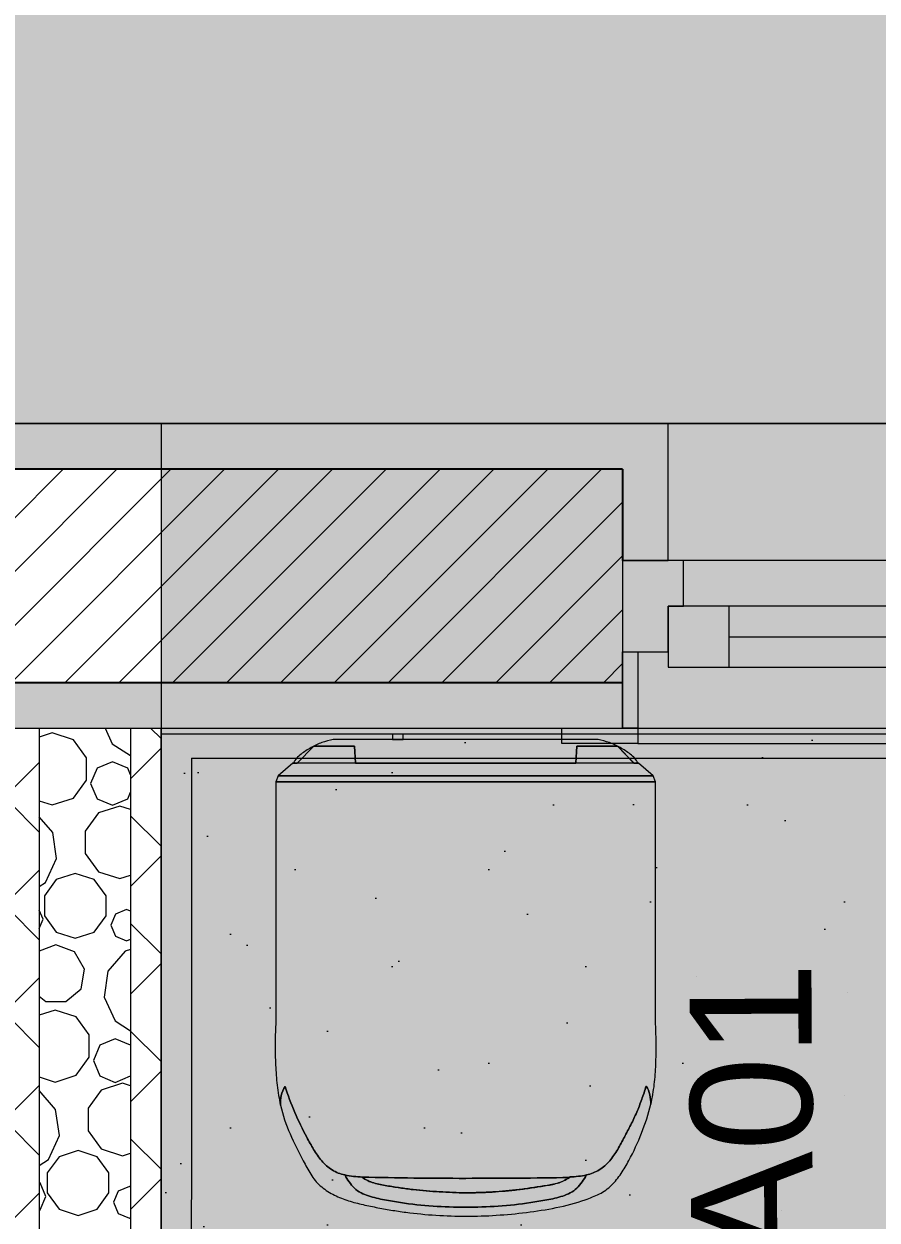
# Model space of a CAD drawing. Header units: metres. Extents: x -77 to 21.6, y -70.6 to -27.7.
# Drawn here: x -58.854 to -58.294, y -33.123 to -32.337 of the extents above; entities that cross this region are included whole.
import ezdxf

# ---------------------------------------------------------------- set-up
doc = ezdxf.new("R2010")
doc.units = ezdxf.units.M
doc.header["$MEASUREMENT"] = 0
doc.linetypes.add('Dashed', pattern=[0.07, 0.045, -0.025])
for name, color, linetype, lineweight, true_color in [('EQUIPAMENTOS.ARQ_Caneta_No__13', 7, 'Continuous', 0, 0xaaaaaa), ('Janelas Archicad_Caneta_No__9', 7, 'Continuous', 5, 0x020202), ('LAJES.EST_Caneta_No__18', 7, 'Continuous', 0, 0xdfdfdf), ('LAJES.EST_Caneta_No__254', 7, 'Continuous', 0, 0xd1c9ad), ('LOUCAS-METAIS.ARQ_Caneta_No__13', 7, 'Continuous', 0, 0xaaaaaa), ('LOUCAS-METAIS.ARQ_Caneta_No__16', 7, 'Continuous', 0, 0xc9c9c9), ('ZONA_Caneta_No__56', 7, 'Continuous', 0, 0xffe495)]:
    doc.layers.add(name, color=color, linetype=linetype, lineweight=lineweight, true_color=true_color)
for name, color, linetype in [('Janelas Archicad', 7, 'Continuous'), ('NOTAS BANCADAS', 7, 'Continuous'), ('PAREDE CONSTRUIR', 7, 'Continuous')]:
    doc.layers.add(name, color=color, linetype=linetype)
for name, color, linetype, lineweight in [('Janelas Archicad_Caneta_No__10', 7, 'Continuous', 5), ('Janelas Archicad_Caneta_No__241', 7, 'Continuous', 13), ('LAJES.EST_Caneta_No__241', 7, 'Continuous', 13), ('NOTAS BANCADAS_Caneta_No__99', 7, 'Continuous', 20), ('PAREDE CONSTRUIR_Caneta_No__241', 7, 'Continuous', 13), ('PAREDE CONSTRUIR_Caneta_No__3', 7, 'Continuous', 25), ('PAREDE CONSTRUIR_Caneta_No__83', 84, 'Continuous', 0), ('PAREDE CONSTRUIR_Caneta_No__96', 252, 'Continuous', 0)]:
    doc.layers.add(name, color=color, linetype=linetype, lineweight=lineweight)
doc.styles.add('GENERATED_STYLE_1', font='arial.ttf')
pattern_1 = [(45, (0, 0), (-0.03535534, 0.03535534), []), (135, (0, 0), (0.03535534, 0.03535534), [])]
pattern_2 = [(45, (0, 0.2), (-0.06363961, 0.06363961), [0, -0.06, 0, -0.09]), (110, (0.2, 0.2), (0.08457234, 0.03078181), [0, -0.044, 0, -0.076])]

# ---------------------------------------------------------------- blocks, each defined once
blk = doc.blocks.new('Horizontal Multi-Sash Window 26_3')
at = {"layer": 'Janelas Archicad', "linetype": 'Continuous', "lineweight": 0, "true_color": 0xffffff}
for points in [[(-0.75, 0), (0.75, 0), (0.75, 0.05), (0.74, 0.06), (-0.74, 0.06), (-0.75, 0.05)], [(-0.72, 0.01), (-0.72, -0.03), (-0.68, -0.03), (-0.68, 0.01)], [(-0.05, 0.01), (-0.68, 0.01), (-0.68, -0.03), (-0.71, -0.03), (-0.71, -0.06), (-0.02, -0.06), (-0.02, -0.03), (-0.05, -0.03)], [(-0.05, -0.03), (-0.05, 0.01), (-0.68, 0.01), (-0.68, -0.03)], [(-0.75, 0), (-0.75, -0.06), (-0.71, -0.06), (-0.71, -0.03), (-0.72, -0.03), (-0.72, 0)]]:
    blk.add_hatch(color=7, dxfattribs=at).paths.add_polyline_path(points)
at = {"layer": 'Janelas Archicad_Caneta_No__10', "color": 7, "linetype": 'Continuous', "lineweight": 5}
for p, q in [((-0.74, 0.06), (-0.79, 0.06)), ((-0.79, 0.06), (-0.79, 0.05)), ((-0.74, 0.05), (-0.74, 0.06)), ((-0.79, 0.05), (-0.74, 0.05)), ((-0.74, 0.05), (-0.75, 0.05)), ((-0.75, 0.05), (-0.75, 0)), ((-0.74, 0), (-0.74, 0.05)), ((-0.75, 0), (-0.74, 0))]:
    blk.add_line(p, q, dxfattribs=at)
at = {"layer": 'Janelas Archicad_Caneta_No__241', "color": 7, "linetype": 'Continuous', "lineweight": 13}
for p, q in [((-0.79, 0.05), (-0.75, 0.05)), ((-0.75, 0.02), (-0.75, 0.05)), ((-0.75, 0), (-0.75, 0.02)), ((-0.75, -0.06), (-0.75, 0)), ((-0.72, -0.06), (-0.72, -0.15)), ((-0.75, -0.15), (-0.72, -0.15))]:
    blk.add_line(p, q, dxfattribs=at)
at = {"layer": 'Janelas Archicad_Caneta_No__9', "color": 18, "linetype": 'Continuous', "lineweight": 5, "true_color": 0x020202}
for p, q in [((-0.74, 0.06), (0.74, 0.06)), ((-0.72, 0.01), (-0.68, 0.01)), ((-0.72, -0.03), (-0.72, 0.01)), ((-0.68, 0.01), (-0.05, 0.01)), ((-0.68, 0.01), (-0.68, -0.03)), ((-0.68, 0.01), (-0.05, 0.01)), ((-0.75, 0), (-0.72, 0)), ((-0.72, 0), (-0.72, -0.03)), ((-0.68, -0.01), (-0.05, -0.01)), ((-0.72, -0.03), (-0.71, -0.03)), ((-0.68, -0.03), (-0.72, -0.03)), ((-0.71, -0.03), (-0.71, -0.06)), ((-0.05, -0.03), (-0.68, -0.03)), ((-0.71, -0.06), (-0.75, -0.06)), ((-0.02, -0.06), (-0.71, -0.06)), ((-0.72, -0.15), (0.72, -0.15))]:
    blk.add_line(p, q, dxfattribs=at)
at = {"layer": 'Janelas Archicad_Caneta_No__9', "color": 18, "linetype": 'Dashed', "lineweight": 5, "true_color": 0x020202}
blk.add_line((-0.75, 0.05), (0.75, 0.05), dxfattribs=at)
blk = doc.blocks.new('*X140')
at = {"layer": 'PAREDE CONSTRUIR_Caneta_No__96', "color": 252, "linetype": 'Continuous', "lineweight": 0}
for p, q in [((-58.83515, -32.80281), (-58.84372, -32.8056)), ((-58.82124, -32.80733), (-58.83515, -32.80281)), ((-58.80041, -32.79969), (-58.79571, -32.80997)), ((-58.81265, -32.81916), (-58.82124, -32.80733)), ((-58.79571, -32.80997), (-58.78372, -32.81768)), ((-58.81265, -32.83378), (-58.81265, -32.81916)), ((-58.80574, -32.82591), (-58.80993, -32.83602)), ((-58.79563, -32.82173), (-58.80574, -32.82591)), ((-58.78553, -32.82591), (-58.79563, -32.82173)), ((-58.78372, -32.83028), (-58.78553, -32.82591)), ((-58.82124, -32.8456), (-58.81265, -32.83378)), ((-58.80993, -32.83602), (-58.80574, -32.84613)), ((-58.78553, -32.84613), (-58.78372, -32.84176)), ((-58.84372, -32.84734), (-58.83515, -32.85012)), ((-58.83515, -32.85012), (-58.82124, -32.8456)), ((-58.80574, -32.84613), (-58.79563, -32.85032)), ((-58.7908, -32.85084), (-58.80482, -32.8554)), ((-58.79563, -32.85032), (-58.78553, -32.84613)), ((-58.78372, -32.85314), (-58.7908, -32.85084)), ((-58.83474, -32.86821), (-58.84372, -32.85785)), ((-58.80482, -32.8554), (-58.81349, -32.86732)), ((-58.83229, -32.88528), (-58.83474, -32.86821)), ((-58.81349, -32.86732), (-58.81349, -32.88206)), ((-58.81349, -32.88206), (-58.80482, -32.89399)), ((-58.83945, -32.90097), (-58.83229, -32.88528)), ((-58.82003, -32.89511), (-58.83254, -32.89917)), ((-58.80753, -32.89917), (-58.82003, -32.89511)), ((-58.80482, -32.89399), (-58.7908, -32.89855)), ((-58.7908, -32.89855), (-58.78372, -32.89624)), ((-58.84372, -32.9037), (-58.83945, -32.90097)), ((-58.83254, -32.89917), (-58.84027, -32.90981)), ((-58.7998, -32.90981), (-58.80753, -32.89917)), ((-58.84027, -32.90981), (-58.84027, -32.92296)), ((-58.7998, -32.92296), (-58.7998, -32.90981)), ((-58.84118, -32.92525), (-58.84372, -32.91913)), ((-58.79366, -32.92178), (-58.79668, -32.92909)), ((-58.78635, -32.91875), (-58.79366, -32.92178)), ((-58.78372, -32.91984), (-58.78635, -32.91875)), ((-58.84372, -32.93136), (-58.84118, -32.92525)), ((-58.84027, -32.92296), (-58.83254, -32.93359)), ((-58.80753, -32.93359), (-58.7998, -32.92296)), ((-58.79668, -32.92909), (-58.79366, -32.9364)), ((-58.83254, -32.93359), (-58.82003, -32.93766)), ((-58.82003, -32.93766), (-58.80753, -32.93359)), ((-58.79366, -32.9364), (-58.78635, -32.93943)), ((-58.83278, -32.9421), (-58.84372, -32.94608)), ((-58.82046, -32.94659), (-58.83278, -32.9421)), ((-58.78372, -32.94513), (-58.78728, -32.94617)), ((-58.78635, -32.93943), (-58.78372, -32.93834)), ((-58.8139, -32.95795), (-58.82046, -32.94659)), ((-58.78728, -32.94617), (-58.79857, -32.95921)), ((-58.81618, -32.97087), (-58.8139, -32.95795)), ((-58.79857, -32.95921), (-58.80103, -32.97628)), ((-58.84372, -32.97564), (-58.83934, -32.9793)), ((-58.82623, -32.9793), (-58.81618, -32.97087)), ((-58.80103, -32.97628), (-58.79386, -32.99196)), ((-58.83329, -32.98481), (-58.84372, -32.9882)), ((-58.83934, -32.9793), (-58.82623, -32.9793)), ((-58.81939, -32.98933), (-58.83329, -32.98481)), ((-58.8108, -33.00115), (-58.81939, -32.98933)), ((-58.79386, -32.99196), (-58.78372, -32.99848)), ((-58.8108, -33.01577), (-58.8108, -33.00115)), ((-58.80389, -33.00791), (-58.80807, -33.01802)), ((-58.79378, -33.00372), (-58.80389, -33.00791)), ((-58.78372, -33.00789), (-58.79378, -33.00372)), ((-58.81939, -33.0276), (-58.8108, -33.01577)), ((-58.80807, -33.01802), (-58.80389, -33.02813)), ((-58.84372, -33.02873), (-58.83329, -33.03212)), ((-58.83329, -33.03212), (-58.81939, -33.0276)), ((-58.80389, -33.02813), (-58.79378, -33.03231)), ((-58.79378, -33.03231), (-58.78372, -33.02814)), ((-58.83289, -33.0502), (-58.84372, -33.03771)), ((-58.80297, -33.03739), (-58.81163, -33.04932)), ((-58.78895, -33.03284), (-58.80297, -33.03739)), ((-58.78372, -33.03454), (-58.78895, -33.03284)), ((-58.83044, -33.06727), (-58.83289, -33.0502)), ((-58.81163, -33.04932), (-58.81163, -33.06406)), ((-58.8376, -33.08296), (-58.83044, -33.06727)), ((-58.81163, -33.06406), (-58.80297, -33.07599)), ((-58.81818, -33.0771), (-58.83068, -33.08117)), ((-58.80567, -33.08117), (-58.81818, -33.0771)), ((-58.80297, -33.07599), (-58.78895, -33.08054)), ((-58.78895, -33.08054), (-58.78372, -33.07884)), ((-58.84372, -33.08689), (-58.8376, -33.08296)), ((-58.83068, -33.08117), (-58.83841, -33.0918)), ((-58.79794, -33.0918), (-58.80567, -33.08117)), ((-58.83841, -33.0918), (-58.83841, -33.10495)), ((-58.79794, -33.10495), (-58.79794, -33.0918)), ((-58.843, -33.09838), (-58.84372, -33.09808)), ((-58.83933, -33.10724), (-58.843, -33.09838)), ((-58.78449, -33.10075), (-58.7918, -33.10378)), ((-58.78372, -33.10107), (-58.78449, -33.10075)), ((-58.843, -33.11611), (-58.83933, -33.10724)), ((-58.83841, -33.10495), (-58.83068, -33.11559)), ((-58.80567, -33.11559), (-58.79794, -33.10495)), ((-58.7918, -33.10378), (-58.79483, -33.11109)), ((-58.84372, -33.1164), (-58.843, -33.11611)), ((-58.83068, -33.11559), (-58.81818, -33.11965)), ((-58.81818, -33.11965), (-58.80567, -33.11559)), ((-58.79483, -33.11109), (-58.7918, -33.1184)), ((-58.7918, -33.1184), (-58.78449, -33.12143)), ((-58.78449, -33.12143), (-58.78372, -33.12111))]:
    blk.add_line(p, q, dxfattribs=at)
blk = doc.blocks.new('Filtro de agua eletrolux_2')
at = {"layer": 'EQUIPAMENTOS.ARQ_Caneta_No__13', "color": 253, "linetype": 'Continuous', "lineweight": 0, "true_color": 0xaaaaaa, "flags": 128}
for points in [[(-0.04803, 0), (-0.04803, -0.00355), (-0.04104, -0.00355), (-0.04104, 0)], [(-0.07243, -0.01886), (-0.073, -0.00787), (-0.09964, -0.00787), (-0.11049, -0.01886)], [(0.07243, -0.01886), (0.11049, -0.01886), (0.09962, -0.00787), (0.073, -0.00787)], [(-0.11353, -0.0189), (-0.1232, -0.02736), (0.12318, -0.02735), (0.11353, -0.0189)], [(-0.1232, -0.02736), (-0.12473, -0.03131), (0.12473, -0.03131), (0.12319, -0.02734)]]:
    blk.add_lwpolyline(points, close=True, dxfattribs=at)
for points in [[(0.07243, -0.0189), (0.073, -0.00787), (0.09962, -0.00787), (0.11052, -0.0189), (0.11318, -0.0189, 0.115589), (0.1081, -0.01309, 0.022093), (0.10148, -0.00877, 0.050067), (0.09443, -0.0055, 0.039954), (0.08689, -0.00355), (-0.08689, -0.00355, 0.039954), (-0.09443, -0.0055, 0.050067), (-0.10148, -0.00877, 0.022093), (-0.1081, -0.01309, 0.115589), (-0.11318, -0.0189), (-0.11052, -0.0189), (-0.09962, -0.00787), (-0.073, -0.00787), (-0.07243, -0.0189)], [(-0.07927, -0.28942, 0.01947), (-0.07362, -0.29034, 0.019484), (-0.06792, -0.29082, 0.006621), (0.00009, -0.29165, 0.003297), (0.06811, -0.29113, 0.002041), (0.06839, -0.29095, 0.002126), (0.06866, -0.29077, 0.019335), (0.07399, -0.2903, 0.019341), (0.07927, -0.28942, 0.092792), (0.0877, -0.28607, 0.07538), (0.09459, -0.2801, 0.048862), (0.09981, -0.27262, 0.005558), (0.1042, -0.26457, 0.003802), (0.10842, -0.25649, 0.016853), (0.11231, -0.24824, 0.016885), (0.11562, -0.23975, 0.007096), (0.11853, -0.2311, -0.089817), (0.12094, -0.2368, -0.062725), (0.12154, -0.24301, 0.031512), (0.12386, -0.23002, 0.019818), (0.12484, -0.21685, 0.009318), (0.12505, -0.20363, 0.012602), (0.12468, -0.19042), (0.12473, -0.03131), (-0.12467, -0.03132), (-0.12468, -0.1906, 0.013912), (-0.12507, -0.20392, 0.011291), (-0.12478, -0.21724, 0.016751), (-0.12375, -0.23054, 0.028), (-0.12153, -0.24369, -0.078355), (-0.12102, -0.23725, -0.080125), (-0.11852, -0.23129, 0.023278), (-0.11219, -0.24833, 0.02357), (-0.1043, -0.2647, 0.008726), (-0.09979, -0.27269, 0.041205), (-0.09452, -0.28016, 0.079334), (-0.08768, -0.28612, 0.092079), (-0.07927, -0.28942)], [(-0.07927, -0.28942, -0.092079), (-0.08768, -0.28612, -0.079334), (-0.09452, -0.28016, -0.041205), (-0.09979, -0.27269, -0.008726), (-0.1043, -0.2647, -0.02357), (-0.11219, -0.24833, -0.023278), (-0.11852, -0.23129, 0.080125), (-0.12102, -0.23725, 0.078355), (-0.12153, -0.24369, 0.04942), (-0.11529, -0.26242, 0.015798), (-0.10662, -0.28026, 0.014478), (-0.10174, -0.28894, 0.075356), (-0.09545, -0.29653, 0.063842), (-0.08728, -0.30213, 0.038124), (-0.07811, -0.30597, 0.024573), (-0.06853, -0.30864, 0.006855), (-0.05879, -0.31071, 0.007954), (-0.04902, -0.31248, 0.008068), (-0.03919, -0.31393, 0.016272), (-0.01948, -0.31588, 0.01656), (0.00031, -0.31653, 0.015993), (0.02012, -0.31589, 0.014635), (0.03985, -0.31404, 0.018719), (0.05944, -0.31088, 0.034167), (0.07856, -0.30567, 0.028453), (0.08777, -0.30188, 0.084173), (0.0958, -0.29619, 0.052572), (0.10206, -0.28848, 0.020182), (0.10716, -0.2799, 0.030152), (0.11554, -0.26191, 0.033945), (0.12154, -0.24301, 0.062725), (0.12094, -0.2368, 0.089817), (0.11853, -0.2311, -0.007096), (0.11562, -0.23975, -0.016885), (0.11231, -0.24824, -0.016853), (0.10842, -0.25649, -0.003802), (0.1042, -0.26457, -0.005558), (0.09981, -0.27262, -0.048862), (0.09459, -0.2801, -0.07538), (0.0877, -0.28607, -0.092792), (0.07927, -0.28942, -0.033884), (0.07648, -0.29402, -0.045371), (0.073, -0.29812, -0.077145), (0.06867, -0.30122, -0.040233), (0.0637, -0.30326, -0.033791), (0.05329, -0.3058, -0.004052), (0.04269, -0.30756, -0.022883), (0.0214, -0.30992, -0.016092), (-0.00001, -0.31062, -0.016739), (-0.02143, -0.30991, -0.022154), (-0.04272, -0.30754, -0.005982), (-0.0533, -0.30575, -0.029749), (-0.06371, -0.30322, -0.042805), (-0.06869, -0.30121, -0.07791), (-0.07301, -0.2981, -0.042066), (-0.07649, -0.29401, -0.038939), (-0.07927, -0.28942)], [(0.07927, -0.28942, -0.019341), (0.07399, -0.2903, -0.019335), (0.06866, -0.29077, -0.024563), (0.06492, -0.29299, -0.044143), (0.06091, -0.29467, -0.031848), (0.05667, -0.29573, -0.005357), (0.05235, -0.29647, -0.001877), (0.04374, -0.29783, -0.00785), (0.0351, -0.29902, -0.015062), (0.01775, -0.3006, -0.015413), (0.00034, -0.30113, -0.01191), (-0.00837, -0.30091, -0.001177), (-0.01707, -0.30047, -0.006843), (-0.02577, -0.29989, -0.008684), (-0.03444, -0.29904, -0.007866), (-0.04307, -0.2979, -0.005183), (-0.05168, -0.29654, -0.021393), (-0.06027, -0.29471, -0.108988), (-0.06792, -0.29082, -0.019484), (-0.07362, -0.29034, -0.01947), (-0.07927, -0.28942, 0.038939), (-0.07649, -0.29401, 0.042066), (-0.07301, -0.2981, 0.07791), (-0.06869, -0.30121, 0.042805), (-0.06371, -0.30322, 0.029749), (-0.0533, -0.30575, 0.005982), (-0.04272, -0.30754, 0.022154), (-0.02143, -0.30991, 0.016739), (-0.00001, -0.31062, 0.016092), (0.0214, -0.30992, 0.022883), (0.04269, -0.30756, 0.004052), (0.05329, -0.3058, 0.033791), (0.0637, -0.30326, 0.040233), (0.06867, -0.30122, 0.077145), (0.073, -0.29812, 0.045371), (0.07648, -0.29402, 0.033884), (0.07927, -0.28942)], [(0.06811, -0.29113, -0.003297), (0.00009, -0.29165, -0.006621), (-0.06792, -0.29082, 0.108633), (-0.06031, -0.29469, 0.021646), (-0.05176, -0.29652, 0.005219), (-0.0432, -0.29788, 0.007771), (-0.0346, -0.29902, 0.008628), (-0.02597, -0.29987, 0.006919), (-0.01732, -0.30046, 0.001213), (-0.00866, -0.3009, 0.011455), (0.00001, -0.30113, 0.0158), (0.01734, -0.30063, 0.014701), (0.03462, -0.29908, 0.008068), (0.04321, -0.29791, 0.002153), (0.05178, -0.29657, 0.003277), (0.05608, -0.29584, 0.028711), (0.06033, -0.29485, 0.044037), (0.06434, -0.29326, 0.025756), (0.06811, -0.29113)]]:
    blk.add_lwpolyline(points, format="xyb", close=True, dxfattribs=at)
blk = doc.blocks.new('Label_74_6', base_point=(-58.43909, -33.30348))
at = {"layer": 'NOTAS BANCADAS_Caneta_No__99', "color": 7, "lineweight": 20, "insert": (-58.41606, -33.07373), "char_height": 0.08, "attachment_point": 2, "rotation": 90.32302, "style": 'GENERATED_STYLE_1'}
blk.add_mtext('\\A1;{\\pqc;\\pt0,99;\\fArial|b0|i0|c0|p0;\\W1.000000;EQ.PA01\\fArial|b0|i0|c0|p0;\\W1.000000;\\A1{\\H.66x;\\S^  ;}\\fArial|b0|i0|c0|p0;\\W1.000000;\\fArial|b0|i0|c0|p0;\\W1.000000;\\A1{\\H.66x;\\S^  ;}\\fArial|b0|i0|c0|p0;\\W1.000000;\\fArial|b0|i0|c0|p0;\\W1.000000;\\fArial|b0|i0|c0|p0;\\W1.000000;\\fArial|b0|i0|c0|p0;\\W1.000000;\\fArial|b0|i0|c0|p0;\\W1.000000;\\fArial|b0|i0|c0|p0;\\W1.000000;\\fArial|b0|i0|c0|p0;\\W1.000000;\\A1{\\H.66x;\\S^  ;}\\fArial|b0|i0|c0|p0;\\W1.000000;\\fArial|b0|i0|c0|p0;\\W1.000000;\\A1{\\H.66x;\\S^  ;}\\fArial|b0|i0|c0|p0;\\W1.000000;\\fArial|b0|i0|c0|p0;\\W1.000000;\\fArial|b0|i0|c0|p0;\\W1.000000;\\fArial|b0|i0|c0|p0;\\W1.000000;\\fArial|b0|i0|c0|p0;\\W1.000000;\\fArial|b0|i0|c0|p0;\\W1.000000;\\fArial|b0|i0|c0|p0;\\W1.000000;\\A1{\\H.66x;\\S^  ;}\\fArial|b0|i0|c0|p0;\\W1.000000;\\fArial|b0|i0|c0|p0;\\W1.000000;\\A1{\\H.66x;\\S^  ;}\\fArial|b0|i0|c0|p0;\\W1.000000;\\fArial|b0|i0|c0|p0;\\W1.000000;\\fArial|b0|i0|c0|p0;\\W1.000000;\\fArial|b0|i0|c0|p0;\\W1.000000;\\fArial|b0|i0|c0|p0;\\W1.000000;\\fArial|b0|i0|c0|p0;\\W1.000000;\\fArial|b0|i0|c0|p0;\\W1.000000;\\A1{\\H.66x;\\S^  ;}\\fArial|b0|i0|c0|p0;\\W1.000000;\\fArial|b0|i0|c0|p0;\\W1.000000;\\A1{\\H.66x;\\S^  ;}\\fArial|b0|i0|c0|p0;\\W1.000000;\\fArial|b0|i0|c0|p0;\\W1.000000;\\fArial|b0|i0|c0|p0;\\W1.000000;\\fArial|b0|i0|c0|p0;\\W1.000000;\\fArial|b0|i0|c0|p0;\\W1.000000;\\fArial|b0|i0|c0|p0;\\W1.000000;\\fArial|b0|i0|c0|p0;\\W1.000000;\\A1{\\H.66x;\\S^  ;}\\fArial|b0|i0|c0|p0;\\W1.000000;\\fArial|b0|i0|c0|p0;\\W1.000000;\\A1{\\H.66x;\\S^  ;}\\fArial|b0|i0|c0|p0;\\W1.000000;\\fArial|b0|i0|c0|p0;\\W1.000000;\\fArial|b0|i0|c0|p0;\\W1.000000;\\fArial|b0|i0|c0|p0;\\W1.000000;\\fArial|b0|i0|c0|p0;\\W1.000000;\\fArial|b0|i0|c0|p0;\\W1.000000;\\fArial|b0|i0|c0|p0;\\W1.000000;\\A1{\\H.66x;\\S^  ;}\\fArial|b0|i0|c0|p0;\\W1.000000;}', dxfattribs=at)

msp = doc.modelspace()

# ---------------------------------------------------------------- hatches: boundary and pattern name
at = {"layer": 'LAJES.EST_Caneta_No__18', "linetype": 'Continuous', "lineweight": 0, "true_color": 0xdfdfdf}
h = msp.add_hatch(dxfattribs=at)
h.set_pattern_fill('Piso_Externo__0006', color=254, style=0, pattern_type=2)
h.set_pattern_definition([(45, (0, 0.6), (-0.1909188, 0.1909188), [0, -0.18, 0, -0.27]), (110, (0.6, 0.6), (0.253717, 0.09234544), [0, -0.132, 0, -0.228])])
h.paths.add_polyline_path([(-76.51398, -65.10157), (-73.81398, -65.10157, -0.414214), (-75.81398, -67.10157), (-66.81403, -67.10157, -0.414214), (-68.81403, -65.10157), (-68.81403, -62.30096), (-68.81403, -45.40018, -0.414214), (-66.51403, -43.10018), (-65.91401, -43.10018), (-65.91401, -42.30018), (-66.51403, -42.30018), (-66.51403, -38.20408), (-65.11401, -38.20408), (-65.11401, -36.70375), (-66.51403, -36.70375), (-66.51403, -32.59969), (-65.11401, -32.59969), (-56.71403, -32.59969), (-53.81403, -32.59969), (-44.01403, -32.59969), (-44.01403, -42.30018), (-53.81403, -42.30018), (-53.81403, -47.10018), (-44.01403, -47.10018), (-44.01403, -50.85157), (-45.6136, -50.85157), (-45.6136, -52.35057), (-44.01403, -52.35057), (-44.01403, -60.30057), (-48.91633, -60.30057), (-48.91633, -61.10057), (-44.36091, -61.10057), (-44.36091, -67.10157), (-44.01403, -67.10157), (-41.51403, -67.10157), (-41.51403, -28.10157), (-41.71403, -28.10157), (-41.71403, -60.30057), (-43.014, -60.30057), (-43.014, -30.00157), (-66.51403, -30.00157), (-66.51403, -28.10157), (-76.51398, -28.10157)])
h.paths.add_polyline_path([(-73.81398, -45.10157), (-76.31398, -45.10157), (-76.31398, -43.08918), (-75.79838, -43.09079, -0.414214), (-73.81393, -45.08759)], flags=0)
h.paths.add_polyline_path([(-73.81398, -45.58461, -0.009328), (-73.81398, -45.66043)], flags=0)
h.paths.add_polyline_path([(-52.81403, -46.30018), (-52.81403, -43.10018), (-44.01403, -43.10018), (-44.01403, -46.30018)], flags=0)
h.paths.add_polyline_path([(-67.71403, -34.09997), (-76.31398, -34.09997), (-76.31398, -32.59969), (-67.71403, -32.59969)], flags=0)
at = {"layer": 'LAJES.EST_Caneta_No__254', "linetype": 'Continuous', "lineweight": 0, "true_color": 0xd1c9ad}
h = msp.add_hatch(dxfattribs=at)
h.set_pattern_fill('Haie_OD_0006', color=9, style=0, pattern_type=2)
h.set_pattern_definition([(45, (0, 0.5), (-0.159099, 0.159099), [0, -0.15, 0, -0.225]), (110, (0.5, 0.5), (0.21143084, 0.07695453), [0, -0.11, 0, -0.19])])
h.paths.add_polyline_path([(-65.11401, -47.10018), (-66.51403, -47.10018), (-66.51403, -60.30057), (-56.51403, -60.30057), (-44.01403, -60.30057), (-44.01403, -56.60057), (-50.5957, -56.60057), (-50.5957, -54.2479), (-52.61571, -54.2479), (-52.61571, -52.55057), (-50.5957, -52.55057), (-45.6136, -52.55057), (-45.6136, -50.85157), (-44.01403, -50.85157), (-44.01403, -47.10018), (-53.81403, -47.10018), (-53.81403, -42.30018), (-44.01403, -42.30018), (-44.01403, -37.10018), (-51.17403, -37.10018), (-51.17403, -32.59969), (-53.81403, -32.59969), (-56.71403, -32.59969), (-58.76371, -32.59969), (-58.76371, -34.90375), (-63.46397, -34.90375), (-63.46397, -36.50375), (-65.11403, -36.50375), (-65.11403, -38.40369), (-63.46397, -38.40369), (-63.46397, -42.10018), (-65.11401, -42.10018), (-65.11401, -42.30018)])
h.paths.add_polyline_path([(-60.55956, -42.10018), (-60.55956, -38.40369), (-58.86371, -38.40369), (-58.86371, -42.10018)], flags=0)
h.paths.add_polyline_path([(-59.06403, -48.70009), (-59.06403, -47.30018), (-56.71403, -47.30018), (-56.71403, -48.70009)], flags=0)
at = {"layer": 'LOUCAS-METAIS.ARQ_Caneta_No__16', "linetype": 'Continuous', "lineweight": 0, "true_color": 0xc9c9c9}
h = msp.add_hatch(dxfattribs=at)
h.set_pattern_fill('Haie_OD_LEGENDA_0006', color=9, style=0, pattern_type=2)
h.set_pattern_definition(pattern_2)
h.paths.add_polyline_path([(-58.74382, -33.39935), (-58.74371, -32.79969), (-58.76371, -32.79969), (-58.76382, -33.39934)])
h = msp.add_hatch(dxfattribs=at)
h.set_pattern_fill('Haie_OD_LEGENDA_0006', color=9, style=0, pattern_type=2)
h.set_pattern_definition(pattern_2)
h.paths.add_polyline_path([(-57.73888, -32.81952), (-57.73887, -32.79969), (-58.74371, -32.79969), (-58.74372, -32.81935)])
h = msp.add_hatch(dxfattribs=at)
h.set_pattern_fill('Haie_OD_LEGENDA_0006', color=9, style=0, pattern_type=2)
h.set_pattern_definition(pattern_2)
h.paths.add_polyline_path([(-58.74372, -32.81935), (-58.74381, -33.35935), (-57.73897, -33.35952), (-57.73888, -32.81952)])
at = {"layer": 'PAREDE CONSTRUIR', "linetype": 'Continuous', "lineweight": 0, "true_color": 0xffffff}
for points in [[(-58.86372, -32.62969), (-58.46064, -32.62969), (-58.46064, -32.59969), (-58.86372, -32.59969)], [(-58.46064, -32.59969), (-58.46064, -32.62969), (-58.46064, -32.68969), (-58.43064, -32.68969), (-58.43064, -32.59969)], [(-56.99064, -32.59969), (-58.43064, -32.59969), (-58.43064, -32.68969), (-56.99064, -32.68969)], [(-58.86372, -32.79969), (-58.46064, -32.79969), (-58.46064, -32.76969), (-58.86372, -32.76969)]]:
    msp.add_hatch(color=7, dxfattribs=at).paths.add_polyline_path(points)
at = {"layer": 'PAREDE CONSTRUIR', "linetype": 'Continuous', "lineweight": 0, "true_color": 0x000000}
h = msp.add_hatch(dxfattribs=at)
h.set_pattern_fill('common_brick_0006', color=18, style=0, pattern_type=2)
h.set_pattern_definition([(45, (0, 0), (-0.0176776695, 0.0176776695), [])])
h.paths.add_polyline_path([(-58.86372, -32.62969), (-58.86372, -32.76969), (-58.46064, -32.76969), (-58.46064, -32.74969), (-58.46064, -32.68969), (-58.46064, -32.62969)])
at = {"layer": 'PAREDE CONSTRUIR_Caneta_No__83', "linetype": 'Continuous', "lineweight": 0}
h = msp.add_hatch(dxfattribs=at)
h.set_pattern_fill('Placomur_0006', color=84, style=0, pattern_type=2)
h.set_pattern_definition(pattern_1)
h.paths.add_polyline_path([(-58.86372, -32.79969), (-58.86372, -34.90375), (-58.84372, -34.90375), (-58.84372, -32.79969)])
h = msp.add_hatch(dxfattribs=at)
h.set_pattern_fill('Placomur_0006', color=84, style=0, pattern_type=2)
h.set_pattern_definition(pattern_1)
h.paths.add_polyline_path([(-58.78372, -32.79969), (-58.78372, -34.90375), (-58.76372, -34.90375), (-58.76372, -32.79969)])

# ---------------------------------------------------------------- linework, layer by layer
at = {"layer": 'LAJES.EST_Caneta_No__241', "color": 7, "linetype": 'Continuous', "lineweight": 13, "flags": 128}
for points in [[(-65.91401, -42.30018), (-66.51403, -42.30018), (-66.51403, -38.20408), (-65.11401, -38.20408), (-65.11401, -36.70375), (-66.51403, -36.70375), (-66.51403, -32.59969), (-65.11401, -32.59969), (-56.71403, -32.59969), (-53.81403, -32.59969), (-44.01403, -32.59969), (-44.01403, -42.30018), (-53.81403, -42.30018), (-53.81403, -47.10018), (-44.01403, -47.10018), (-44.01403, -50.85157), (-45.6136, -50.85157), (-45.6136, -52.35057), (-44.01403, -52.35057), (-44.01403, -60.30057), (-48.91633, -60.30057)], [(-65.91401, -42.30018), (-66.51403, -42.30018), (-66.51403, -38.20408), (-65.11401, -38.20408), (-65.11401, -36.70375), (-66.51403, -36.70375), (-66.51403, -32.59969), (-65.11401, -32.59969), (-56.71403, -32.59969), (-53.81403, -32.59969), (-44.01403, -32.59969), (-44.01403, -42.30018), (-53.81403, -42.30018), (-53.81403, -47.10018), (-44.01403, -47.10018), (-44.01403, -50.85157), (-45.6136, -50.85157), (-45.6136, -52.35057), (-44.01403, -52.35057), (-44.01403, -60.30057), (-48.91633, -60.30057)], [(-65.91401, -42.30018), (-66.51403, -42.30018), (-66.51403, -38.20408), (-65.11401, -38.20408), (-65.11401, -36.70375), (-66.51403, -36.70375), (-66.51403, -32.59969), (-65.11401, -32.59969), (-56.71403, -32.59969), (-53.81403, -32.59969), (-44.01403, -32.59969), (-44.01403, -42.30018), (-53.81403, -42.30018), (-53.81403, -47.10018), (-44.01403, -47.10018), (-44.01403, -50.85157), (-45.6136, -50.85157), (-45.6136, -52.35057), (-44.01403, -52.35057), (-44.01403, -60.30057), (-48.91633, -60.30057)], [(-65.91401, -42.30018), (-66.51403, -42.30018), (-66.51403, -38.20408), (-65.11401, -38.20408), (-65.11401, -36.70375), (-66.51403, -36.70375), (-66.51403, -32.59969), (-65.11401, -32.59969), (-56.71403, -32.59969), (-53.81403, -32.59969), (-44.01403, -32.59969), (-44.01403, -42.30018), (-53.81403, -42.30018), (-53.81403, -47.10018), (-44.01403, -47.10018), (-44.01403, -50.85157), (-45.6136, -50.85157), (-45.6136, -52.35057), (-44.01403, -52.35057), (-44.01403, -60.30057), (-48.91633, -60.30057)], [(-65.91401, -42.30018), (-66.51403, -42.30018), (-66.51403, -38.20408), (-65.11401, -38.20408), (-65.11401, -36.70375), (-66.51403, -36.70375), (-66.51403, -32.59969), (-65.11401, -32.59969), (-56.71403, -32.59969), (-53.81403, -32.59969), (-44.01403, -32.59969), (-44.01403, -42.30018), (-53.81403, -42.30018), (-53.81403, -47.10018), (-44.01403, -47.10018), (-44.01403, -50.85157), (-45.6136, -50.85157), (-45.6136, -52.35057), (-44.01403, -52.35057), (-44.01403, -60.30057), (-48.91633, -60.30057)], [(-51.17403, -37.10018), (-51.17403, -32.59969), (-53.81403, -32.59969), (-56.71403, -32.59969), (-58.76371, -32.59969), (-58.76371, -34.90375), (-58.86372, -34.90375)], [(-51.17403, -37.10018), (-51.17403, -32.59969), (-53.81403, -32.59969), (-56.71403, -32.59969), (-58.76371, -32.59969), (-58.76371, -34.90375), (-58.86372, -34.90375)], [(-51.17403, -37.10018), (-51.17403, -32.59969), (-53.81403, -32.59969), (-56.71403, -32.59969), (-58.76371, -32.59969), (-58.76371, -34.90375), (-58.86372, -34.90375)]]:
    msp.add_lwpolyline(points, dxfattribs=at)
at = {"layer": 'LOUCAS-METAIS.ARQ_Caneta_No__13', "color": 253, "linetype": 'Continuous', "lineweight": 0, "true_color": 0xaaaaaa, "flags": 128}
for points in [[(-58.76371, -32.79969), (-58.76382, -33.39934)], [(-58.76371, -32.79969), (-58.74371, -32.79969), (-57.73887, -32.79969)], [(-58.74372, -32.81935), (-58.74382, -33.39935)], [(-58.74372, -32.81935), (-57.73888, -32.81952)]]:
    msp.add_lwpolyline(points, dxfattribs=at)
at = {"layer": 'PAREDE CONSTRUIR_Caneta_No__241', "color": 7, "linetype": 'Continuous', "lineweight": 13}
for p, q in [((-58.46064, -32.59969), (-58.43064, -32.59969)), ((-58.43064, -32.68969), (-58.43064, -32.59969)), ((-58.46064, -32.68969), (-58.46064, -32.74969)), ((-58.46064, -32.68969), (-58.43064, -32.68969)), ((-58.46064, -32.74969), (-58.46064, -32.76969)), ((-58.46064, -32.76969), (-58.46064, -32.79969)), ((-58.84372, -32.79969), (-58.84372, -34.90375)), ((-58.78372, -32.79969), (-58.78372, -34.90375)), ((-58.50064, -32.79969), (-58.46064, -32.79969))]:
    msp.add_line(p, q, dxfattribs=at)
at = {"layer": 'PAREDE CONSTRUIR_Caneta_No__241', "color": 7, "linetype": 'Continuous', "lineweight": 13, "flags": 128}
for points in [[(-58.46064, -32.59969), (-58.86372, -32.59969)], [(-58.86372, -32.79969), (-58.46064, -32.79969)], [(-58.86372, -32.79969), (-58.84372, -32.79969)], [(-58.84372, -32.79969), (-58.78372, -32.79969)], [(-58.78372, -32.79969), (-58.76372, -32.79969)], [(-58.76372, -34.90375), (-58.76372, -32.79969)]]:
    msp.add_lwpolyline(points, dxfattribs=at)
at = {"layer": 'PAREDE CONSTRUIR_Caneta_No__3', "color": 7, "linetype": 'Continuous', "lineweight": 25}
for p, q in [((-58.46064, -32.62969), (-58.86372, -32.62969)), ((-58.46064, -32.62969), (-58.46064, -32.68969)), ((-58.86372, -32.76969), (-58.46064, -32.76969))]:
    msp.add_line(p, q, dxfattribs=at)
at = {"layer": 'ZONA_Caneta_No__56', "color": 41, "linetype": 'Continuous', "lineweight": 0, "true_color": 0xffe495, "flags": 128}
msp.add_lwpolyline([(-56.71403, -32.80369), (-58.76372, -32.80369), (-58.76372, -36.50375), (-56.71403, -36.50375)], close=True, dxfattribs=at)

# ---------------------------------------------------------------- block references
at = {"layer": 'EQUIPAMENTOS.ARQ_Caneta_No__13', "color": 253, "linetype": 'Continuous', "lineweight": 0, "true_color": 0xaaaaaa, "rotation": 359.9983089020211}
msp.add_blockref('Filtro de agua eletrolux_2', (-58.5637, -32.8037), dxfattribs=at)
at = {"layer": 'Janelas Archicad', "color": 18, "linetype": 'Continuous', "lineweight": 5, "true_color": 0x020202, "xscale": -1, "rotation": 180}
msp.add_blockref('Horizontal Multi-Sash Window 26_3', (-57.71064, -32.74969), dxfattribs=at)
at = {"layer": 'NOTAS BANCADAS', "color": 251, "linetype": 'Continuous', "lineweight": 5, "true_color": 0x6b6b6b}
msp.add_blockref('Label_74_6', (-58.43909, -33.30348), dxfattribs=at)
at = {"layer": 'PAREDE CONSTRUIR', "color": 7, "lineweight": 13}
msp.add_blockref('*X140', (0, 0), dxfattribs=at)

doc.saveas('drawing.dxf')
